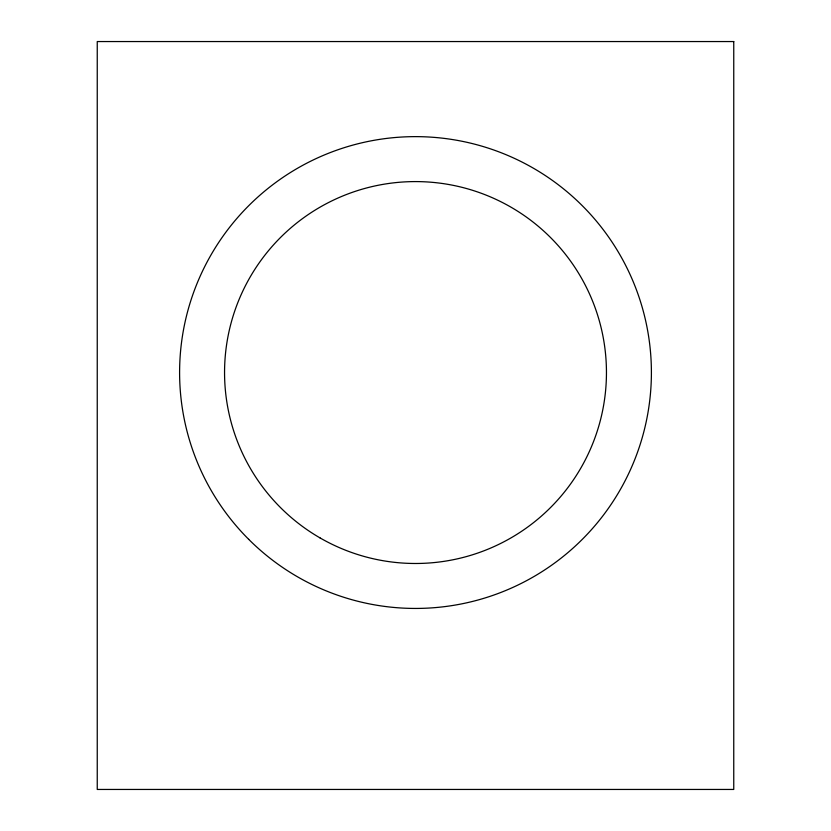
<?xml version="1.0" encoding="UTF-8"?>
<svg xmlns="http://www.w3.org/2000/svg" width="831" height="831" viewBox="0 0 831 831"><rect width="100%" height="100%" fill="white"/><g stroke="black" fill="none" stroke-linecap="round" stroke-linejoin="round"><path stroke-width="1.25" d="M733.752 41.55L97.248 41.55L97.248 789.45L733.752 789.45L733.752 41.55M248.698 539.34A235.89 235.89 0 0 0 643.36 433.585A235.89 235.89 0 0 0 354.442 144.677A235.89 235.89 0 0 0 248.698 539.34M320.028 537.906A190.953 190.953 0 0 0 606.453 372.537A190.953 190.953 0 0 0 320.028 207.168A190.953 190.953 0 0 0 320.028 537.906"/></g></svg>
